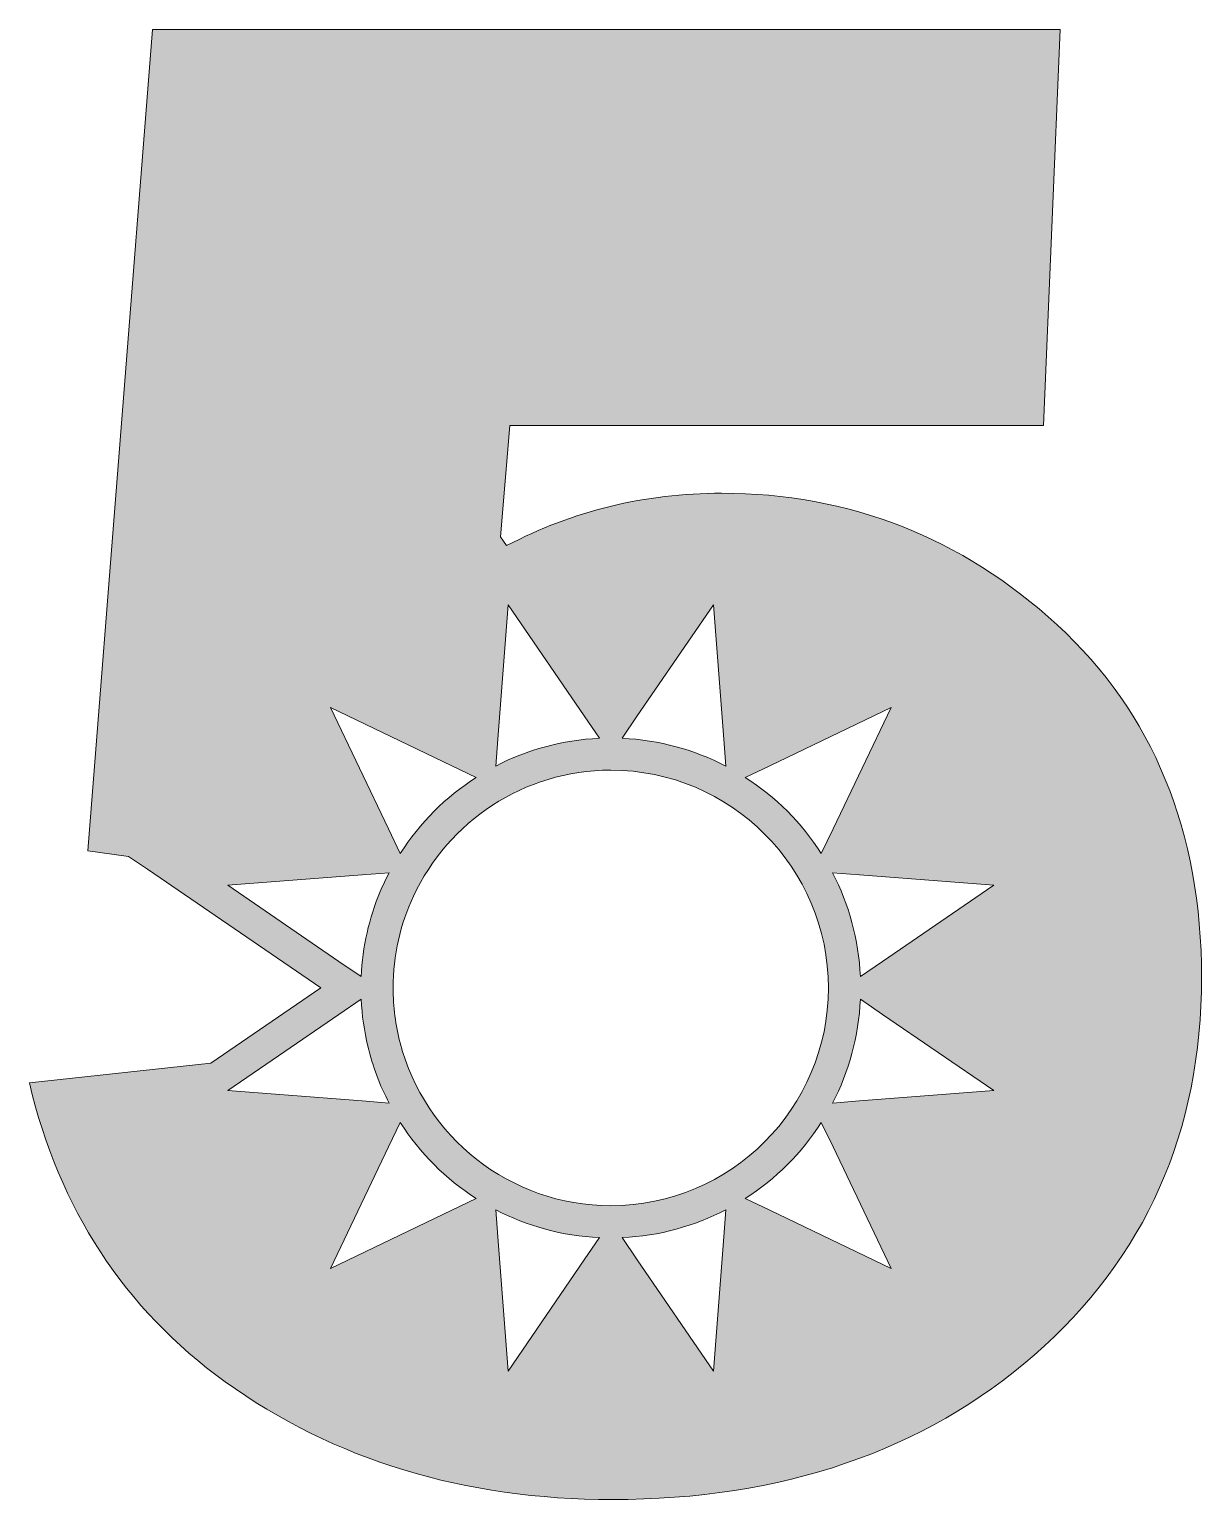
# Model space of a CAD drawing. Header units: millimetres. Extents: x -187 to -50, y -87 to 84.
import ezdxf

# ---------------------------------------------------------------- set-up
doc = ezdxf.new("R2010")
doc.units = ezdxf.units.MM
doc.header["$MEASUREMENT"] = 0
doc.layers.add('Layer 1', color=7, linetype='Continuous', lineweight=0)

msp = doc.modelspace()

# ---------------------------------------------------------------- hatches: boundary and pattern name
at = {"layer": 'Layer 1', "transparency": 33554687}
h = msp.add_hatch(color=7, dxfattribs=at)
h.dxf.hatch_style = 2
edge = h.paths.add_edge_path()
edge.add_spline(control_points=[(-87.41, -24.33), (-87.41, -24.33), (-90.01, -26.11), (-90.01, -26.11), (-90.2, -21.76), (-91.35, -17.66), (-93.25, -14.01), (-93.25, -14.01), (-90.11, -14.25), (-90.11, -14.25), (-90.11, -14.25), (-74.45, -15.46), (-74.45, -15.46), (-74.45, -15.46), (-87.41, -24.33), (-87.41, -24.33)], knot_values=[0, 0, 0, 0, 1, 1, 1, 2, 2, 2, 3, 3, 3, 4, 4, 4, 5, 5, 5, 5], degree=3, periodic=0)
edge = h.paths.add_edge_path()
edge.add_spline(control_points=[(-90.11, -40.6), (-90.11, -40.6), (-93.25, -40.84), (-93.25, -40.84), (-91.35, -37.19), (-90.2, -33.09), (-90.01, -28.74), (-90.01, -28.74), (-87.41, -30.52), (-87.41, -30.52), (-87.41, -30.52), (-74.45, -39.39), (-74.45, -39.39), (-74.45, -39.39), (-90.11, -40.6), (-90.11, -40.6)], knot_values=[0, 0, 0, 0, 1, 1, 1, 2, 2, 2, 3, 3, 3, 4, 4, 4, 5, 5, 5, 5], degree=3, periodic=0)
edge = h.paths.add_edge_path()
edge.add_spline(control_points=[(-100.58, -53.33), (-100.58, -53.33), (-103.43, -51.97), (-103.43, -51.97), (-99.87, -49.69), (-96.85, -46.67), (-94.57, -43.11), (-94.57, -43.11), (-93.2, -45.96), (-93.2, -45.96), (-93.2, -45.96), (-86.42, -60.12), (-86.42, -60.12), (-86.42, -60.12), (-100.58, -53.33), (-100.58, -53.33)], knot_values=[0, 0, 0, 0, 1, 1, 1, 2, 2, 2, 3, 3, 3, 4, 4, 4, 5, 5, 5, 5], degree=3, periodic=0)
edge = h.paths.add_edge_path()
edge.add_spline(control_points=[(-105.94, -56.43), (-105.94, -56.43), (-107.15, -72.08), (-107.15, -72.08), (-107.15, -72.08), (-116.02, -59.13), (-116.02, -59.13), (-116.02, -59.13), (-117.8, -56.53), (-117.8, -56.53), (-113.45, -56.33), (-109.35, -55.18), (-105.7, -53.29), (-105.7, -53.29), (-105.94, -56.43), (-105.94, -56.43)], knot_values=[0, 0, 0, 0, 1, 1, 1, 2, 2, 2, 3, 3, 3, 4, 4, 4, 5, 5, 5, 5], degree=3, periodic=0)
edge = h.paths.add_edge_path()
edge.add_spline(control_points=[(-119.11, -52.81), (-130.9, -52.81), (-140.84, -44.73), (-143.68, -33.82), (-144.21, -31.78), (-144.5, -29.63), (-144.5, -27.42), (-144.5, -23.6), (-143.64, -19.98), (-142.12, -16.72), (-138.08, -8.06), (-129.29, -2.04), (-119.11, -2.04), (-105.12, -2.04), (-93.73, -13.43), (-93.73, -27.42), (-93.73, -41.42), (-105.12, -52.81), (-119.11, -52.81)], knot_values=[0, 0, 0, 0, 1, 1, 1, 2, 2, 2, 3, 3, 3, 4, 4, 4, 5, 5, 5, 6, 6, 6, 6], degree=3, periodic=0)
edge = h.paths.add_edge_path()
edge.add_spline(control_points=[(-122.21, -59.13), (-122.21, -59.13), (-131.08, -72.08), (-131.08, -72.08), (-131.08, -72.08), (-132.28, -56.43), (-132.28, -56.43), (-132.28, -56.43), (-132.53, -53.29), (-132.53, -53.29), (-128.88, -55.18), (-124.78, -56.33), (-120.43, -56.53), (-120.43, -56.53), (-122.21, -59.13), (-122.21, -59.13)], knot_values=[0, 0, 0, 0, 1, 1, 1, 2, 2, 2, 3, 3, 3, 4, 4, 4, 5, 5, 5, 5], degree=3, periodic=0)
edge = h.paths.add_edge_path()
edge.add_spline(control_points=[(-137.65, -53.33), (-137.65, -53.33), (-151.81, -60.12), (-151.81, -60.12), (-151.81, -60.12), (-145.02, -45.96), (-145.02, -45.96), (-145.02, -45.96), (-143.66, -43.11), (-143.66, -43.11), (-141.38, -46.67), (-138.36, -49.69), (-134.8, -51.97), (-134.8, -51.97), (-137.65, -53.33), (-137.65, -53.33)], knot_values=[0, 0, 0, 0, 1, 1, 1, 2, 2, 2, 3, 3, 3, 4, 4, 4, 5, 5, 5, 5], degree=3, periodic=0)
edge = h.paths.add_edge_path()
edge.add_spline(control_points=[(-157.86, -35.34), (-157.86, -35.34), (-150.82, -30.52), (-150.82, -30.52), (-150.82, -30.52), (-148.22, -28.74), (-148.22, -28.74), (-148.13, -30.62), (-147.87, -32.45), (-147.44, -34.22), (-146.89, -36.55), (-146.05, -38.77), (-144.97, -40.84), (-144.97, -40.84), (-148.12, -40.6), (-148.12, -40.6), (-148.12, -40.6), (-163.77, -39.39), (-163.77, -39.39), (-163.77, -39.39), (-157.86, -35.34), (-157.86, -35.34)], knot_values=[0, 0, 0, 0, 1, 1, 1, 2, 2, 2, 3, 3, 3, 4, 4, 4, 5, 5, 5, 6, 6, 6, 7, 7, 7, 7], degree=3, periodic=0)
edge = h.paths.add_edge_path()
edge.add_spline(control_points=[(-163.77, -15.46), (-163.77, -15.46), (-155.69, -14.84), (-155.69, -14.84), (-155.69, -14.84), (-148.12, -14.25), (-148.12, -14.25), (-148.12, -14.25), (-144.97, -14.01), (-144.97, -14.01), (-145.34, -14.72), (-145.69, -15.44), (-146, -16.18), (-147.29, -19.26), (-148.06, -22.61), (-148.22, -26.11), (-148.22, -26.11), (-150.82, -24.33), (-150.82, -24.33), (-150.82, -24.33), (-163.77, -15.46), (-163.77, -15.46)], knot_values=[0, 0, 0, 0, 1, 1, 1, 2, 2, 2, 3, 3, 3, 4, 4, 4, 5, 5, 5, 6, 6, 6, 7, 7, 7, 7], degree=3, periodic=0)
edge = h.paths.add_edge_path()
edge.add_spline(control_points=[(-137.65, -1.52), (-137.65, -1.52), (-134.8, -2.88), (-134.8, -2.88), (-138.36, -5.16), (-141.38, -8.18), (-143.66, -11.74), (-143.66, -11.74), (-145.02, -8.89), (-145.02, -8.89), (-145.02, -8.89), (-151.81, 5.27), (-151.81, 5.27), (-151.81, 5.27), (-137.65, -1.52), (-137.65, -1.52)], knot_values=[0, 0, 0, 0, 1, 1, 1, 2, 2, 2, 3, 3, 3, 4, 4, 4, 5, 5, 5, 5], degree=3, periodic=0)
edge = h.paths.add_edge_path()
edge.add_spline(control_points=[(-132.28, 1.58), (-132.28, 1.58), (-131.08, 17.23), (-131.08, 17.23), (-131.08, 17.23), (-122.21, 4.28), (-122.21, 4.28), (-122.21, 4.28), (-120.43, 1.68), (-120.43, 1.68), (-124.78, 1.48), (-128.88, 0.33), (-132.53, -1.56), (-132.53, -1.56), (-132.28, 1.58), (-132.28, 1.58)], knot_values=[0, 0, 0, 0, 1, 1, 1, 2, 2, 2, 3, 3, 3, 4, 4, 4, 5, 5, 5, 5], degree=3, periodic=0)
edge = h.paths.add_edge_path()
edge.add_spline(control_points=[(-116.02, 4.28), (-116.02, 4.28), (-107.15, 17.24), (-107.15, 17.24), (-107.15, 17.24), (-105.94, 1.58), (-105.94, 1.58), (-105.94, 1.58), (-105.7, -1.56), (-105.7, -1.56), (-109.35, 0.33), (-113.45, 1.48), (-117.8, 1.68), (-117.8, 1.68), (-116.02, 4.28), (-116.02, 4.28)], knot_values=[0, 0, 0, 0, 1, 1, 1, 2, 2, 2, 3, 3, 3, 4, 4, 4, 5, 5, 5, 5], degree=3, periodic=0)
edge = h.paths.add_edge_path()
edge.add_spline(control_points=[(-100.58, -1.52), (-100.58, -1.52), (-86.42, 5.27), (-86.42, 5.27), (-86.42, 5.27), (-93.2, -8.89), (-93.2, -8.89), (-93.2, -8.89), (-94.57, -11.74), (-94.57, -11.74), (-96.84, -8.18), (-99.87, -5.16), (-103.43, -2.88), (-103.43, -2.88), (-100.58, -1.52), (-100.58, -1.52)], knot_values=[0, 0, 0, 0, 1, 1, 1, 2, 2, 2, 3, 3, 3, 4, 4, 4, 5, 5, 5, 5], degree=3, periodic=0)
edge = h.paths.add_edge_path()
edge.add_spline(control_points=[(-67.06, 14.9), (-78.16, 25.08), (-91.32, 30.24), (-106.19, 30.24), (-115.13, 30.24), (-123.53, 28.18), (-131.26, 24.13), (-131.26, 24.13), (-131.96, 25.16), (-131.96, 25.16), (-131.96, 25.16), (-130.89, 38.12), (-130.89, 38.12), (-130.89, 38.12), (-68.66, 38.12), (-68.66, 38.12), (-68.66, 38.12), (-66.71, 84.31), (-66.71, 84.31), (-66.71, 84.31), (-172.56, 84.31), (-172.56, 84.31), (-172.56, 84.31), (-180.11, -11.44), (-180.11, -11.44), (-180.11, -11.44), (-175.37, -12.1), (-175.37, -12.1), (-175.37, -12.1), (-173.15, -13.59), (-173.15, -13.59), (-173.15, -13.59), (-173.15, -13.59), (-173.15, -13.59), (-173.15, -13.59), (-152.94, -27.42), (-152.94, -27.42), (-152.94, -27.42), (-165.74, -36.19), (-165.74, -36.19), (-165.74, -36.19), (-186.91, -38.47), (-186.91, -38.47), (-183.49, -53.1), (-175.85, -64.84), (-164.08, -73.32), (-151.41, -82.44), (-136.22, -87.06), (-118.95, -87.06), (-99.13, -87.06), (-82.57, -81.4), (-69.74, -70.22), (-56.78, -58.94), (-50.22, -44.13), (-50.22, -26.2), (-50.22, -9.18), (-55.88, 4.65), (-67.06, 14.9)], knot_values=[0, 0, 0, 0, 1, 1, 1, 2, 2, 2, 3, 3, 3, 4, 4, 4, 5, 5, 5, 6, 6, 6, 7, 7, 7, 8, 8, 8, 9, 9, 9, 10, 10, 10, 11, 11, 11, 12, 12, 12, 13, 13, 13, 14, 14, 14, 15, 15, 15, 16, 16, 16, 17, 17, 17, 18, 18, 18, 19, 19, 19, 19], degree=3, periodic=0)

# ---------------------------------------------------------------- linework, layer by layer
at = {"layer": 'Layer 1'}
for points, knots in [([(-67.06, 14.9), (-78.16, 25.08), (-91.32, 30.24), (-106.19, 30.24), (-115.13, 30.24), (-123.53, 28.18), (-131.26, 24.13), (-131.26, 24.13), (-131.96, 25.16), (-131.96, 25.16), (-131.96, 25.16), (-130.89, 38.12), (-130.89, 38.12), (-130.89, 38.12), (-68.66, 38.12), (-68.66, 38.12), (-68.66, 38.12), (-66.71, 84.31), (-66.71, 84.31), (-66.71, 84.31), (-172.56, 84.31), (-172.56, 84.31), (-172.56, 84.31), (-180.11, -11.44), (-180.11, -11.44), (-180.11, -11.44), (-175.37, -12.1), (-175.37, -12.1), (-175.37, -12.1), (-173.15, -13.59), (-173.15, -13.59), (-173.15, -13.59), (-173.15, -13.59), (-173.15, -13.59), (-173.15, -13.59), (-152.94, -27.42), (-152.94, -27.42), (-152.94, -27.42), (-165.74, -36.19), (-165.74, -36.19), (-165.74, -36.19), (-186.91, -38.47), (-186.91, -38.47), (-183.49, -53.1), (-175.85, -64.84), (-164.08, -73.32), (-151.41, -82.44), (-136.22, -87.06), (-118.95, -87.06), (-99.13, -87.06), (-82.57, -81.4), (-69.74, -70.22), (-56.78, -58.94), (-50.22, -44.13), (-50.22, -26.2), (-50.22, -9.18), (-55.88, 4.65), (-67.06, 14.9)], [0, 0, 0, 0, 1, 1, 1, 2, 2, 2, 3, 3, 3, 4, 4, 4, 5, 5, 5, 6, 6, 6, 7, 7, 7, 8, 8, 8, 9, 9, 9, 10, 10, 10, 11, 11, 11, 12, 12, 12, 13, 13, 13, 14, 14, 14, 15, 15, 15, 16, 16, 16, 17, 17, 17, 18, 18, 18, 19, 19, 19, 19]), ([(-132.28, 1.58), (-132.28, 1.58), (-131.08, 17.23), (-131.08, 17.23), (-131.08, 17.23), (-122.21, 4.28), (-122.21, 4.28), (-122.21, 4.28), (-120.43, 1.68), (-120.43, 1.68), (-124.78, 1.48), (-128.88, 0.33), (-132.53, -1.56), (-132.53, -1.56), (-132.28, 1.58), (-132.28, 1.58)], [0, 0, 0, 0, 1, 1, 1, 2, 2, 2, 3, 3, 3, 4, 4, 4, 5, 5, 5, 5]), ([(-116.02, 4.28), (-116.02, 4.28), (-107.15, 17.24), (-107.15, 17.24), (-107.15, 17.24), (-105.94, 1.58), (-105.94, 1.58), (-105.94, 1.58), (-105.7, -1.56), (-105.7, -1.56), (-109.35, 0.33), (-113.45, 1.48), (-117.8, 1.68), (-117.8, 1.68), (-116.02, 4.28), (-116.02, 4.28)], [0, 0, 0, 0, 1, 1, 1, 2, 2, 2, 3, 3, 3, 4, 4, 4, 5, 5, 5, 5]), ([(-137.65, -1.52), (-137.65, -1.52), (-134.8, -2.88), (-134.8, -2.88), (-138.36, -5.16), (-141.38, -8.18), (-143.66, -11.74), (-143.66, -11.74), (-145.02, -8.89), (-145.02, -8.89), (-145.02, -8.89), (-151.81, 5.27), (-151.81, 5.27), (-151.81, 5.27), (-137.65, -1.52), (-137.65, -1.52)], [0, 0, 0, 0, 1, 1, 1, 2, 2, 2, 3, 3, 3, 4, 4, 4, 5, 5, 5, 5]), ([(-100.58, -1.52), (-100.58, -1.52), (-86.42, 5.27), (-86.42, 5.27), (-86.42, 5.27), (-93.2, -8.89), (-93.2, -8.89), (-93.2, -8.89), (-94.57, -11.74), (-94.57, -11.74), (-96.84, -8.18), (-99.87, -5.16), (-103.43, -2.88), (-103.43, -2.88), (-100.58, -1.52), (-100.58, -1.52)], [0, 0, 0, 0, 1, 1, 1, 2, 2, 2, 3, 3, 3, 4, 4, 4, 5, 5, 5, 5]), ([(-119.11, -52.81), (-130.9, -52.81), (-140.84, -44.73), (-143.68, -33.82), (-144.21, -31.78), (-144.5, -29.63), (-144.5, -27.42), (-144.5, -23.6), (-143.64, -19.98), (-142.12, -16.72), (-138.08, -8.06), (-129.29, -2.04), (-119.11, -2.04), (-105.12, -2.04), (-93.73, -13.43), (-93.73, -27.42), (-93.73, -41.42), (-105.12, -52.81), (-119.11, -52.81)], [0, 0, 0, 0, 1, 1, 1, 2, 2, 2, 3, 3, 3, 4, 4, 4, 5, 5, 5, 6, 6, 6, 6]), ([(-163.77, -15.46), (-163.77, -15.46), (-155.69, -14.84), (-155.69, -14.84), (-155.69, -14.84), (-148.12, -14.25), (-148.12, -14.25), (-148.12, -14.25), (-144.97, -14.01), (-144.97, -14.01), (-145.34, -14.72), (-145.69, -15.44), (-146, -16.18), (-147.29, -19.26), (-148.06, -22.61), (-148.22, -26.11), (-148.22, -26.11), (-150.82, -24.33), (-150.82, -24.33), (-150.82, -24.33), (-163.77, -15.46), (-163.77, -15.46)], [0, 0, 0, 0, 1, 1, 1, 2, 2, 2, 3, 3, 3, 4, 4, 4, 5, 5, 5, 6, 6, 6, 7, 7, 7, 7]), ([(-87.41, -24.33), (-87.41, -24.33), (-90.01, -26.11), (-90.01, -26.11), (-90.2, -21.76), (-91.35, -17.66), (-93.25, -14.01), (-93.25, -14.01), (-90.11, -14.25), (-90.11, -14.25), (-90.11, -14.25), (-74.45, -15.46), (-74.45, -15.46), (-74.45, -15.46), (-87.41, -24.33), (-87.41, -24.33)], [0, 0, 0, 0, 1, 1, 1, 2, 2, 2, 3, 3, 3, 4, 4, 4, 5, 5, 5, 5]), ([(-157.86, -35.34), (-157.86, -35.34), (-150.82, -30.52), (-150.82, -30.52), (-150.82, -30.52), (-148.22, -28.74), (-148.22, -28.74), (-148.13, -30.62), (-147.87, -32.45), (-147.44, -34.22), (-146.89, -36.55), (-146.05, -38.77), (-144.97, -40.84), (-144.97, -40.84), (-148.12, -40.6), (-148.12, -40.6), (-148.12, -40.6), (-163.77, -39.39), (-163.77, -39.39), (-163.77, -39.39), (-157.86, -35.34), (-157.86, -35.34)], [0, 0, 0, 0, 1, 1, 1, 2, 2, 2, 3, 3, 3, 4, 4, 4, 5, 5, 5, 6, 6, 6, 7, 7, 7, 7]), ([(-90.11, -40.6), (-90.11, -40.6), (-93.25, -40.84), (-93.25, -40.84), (-91.35, -37.19), (-90.2, -33.09), (-90.01, -28.74), (-90.01, -28.74), (-87.41, -30.52), (-87.41, -30.52), (-87.41, -30.52), (-74.45, -39.39), (-74.45, -39.39), (-74.45, -39.39), (-90.11, -40.6), (-90.11, -40.6)], [0, 0, 0, 0, 1, 1, 1, 2, 2, 2, 3, 3, 3, 4, 4, 4, 5, 5, 5, 5]), ([(-137.65, -53.33), (-137.65, -53.33), (-151.81, -60.12), (-151.81, -60.12), (-151.81, -60.12), (-145.02, -45.96), (-145.02, -45.96), (-145.02, -45.96), (-143.66, -43.11), (-143.66, -43.11), (-141.38, -46.67), (-138.36, -49.69), (-134.8, -51.97), (-134.8, -51.97), (-137.65, -53.33), (-137.65, -53.33)], [0, 0, 0, 0, 1, 1, 1, 2, 2, 2, 3, 3, 3, 4, 4, 4, 5, 5, 5, 5]), ([(-100.58, -53.33), (-100.58, -53.33), (-103.43, -51.97), (-103.43, -51.97), (-99.87, -49.69), (-96.85, -46.67), (-94.57, -43.11), (-94.57, -43.11), (-93.2, -45.96), (-93.2, -45.96), (-93.2, -45.96), (-86.42, -60.12), (-86.42, -60.12), (-86.42, -60.12), (-100.58, -53.33), (-100.58, -53.33)], [0, 0, 0, 0, 1, 1, 1, 2, 2, 2, 3, 3, 3, 4, 4, 4, 5, 5, 5, 5]), ([(-122.21, -59.13), (-122.21, -59.13), (-131.08, -72.08), (-131.08, -72.08), (-131.08, -72.08), (-132.28, -56.43), (-132.28, -56.43), (-132.28, -56.43), (-132.53, -53.29), (-132.53, -53.29), (-128.88, -55.18), (-124.78, -56.33), (-120.43, -56.53), (-120.43, -56.53), (-122.21, -59.13), (-122.21, -59.13)], [0, 0, 0, 0, 1, 1, 1, 2, 2, 2, 3, 3, 3, 4, 4, 4, 5, 5, 5, 5]), ([(-105.94, -56.43), (-105.94, -56.43), (-107.15, -72.08), (-107.15, -72.08), (-107.15, -72.08), (-116.02, -59.13), (-116.02, -59.13), (-116.02, -59.13), (-117.8, -56.53), (-117.8, -56.53), (-113.45, -56.33), (-109.35, -55.18), (-105.7, -53.29), (-105.7, -53.29), (-105.94, -56.43), (-105.94, -56.43)], [0, 0, 0, 0, 1, 1, 1, 2, 2, 2, 3, 3, 3, 4, 4, 4, 5, 5, 5, 5])]:
    msp.add_open_spline(points, degree=3, knots=knots, dxfattribs=at)

doc.saveas('drawing.dxf')
